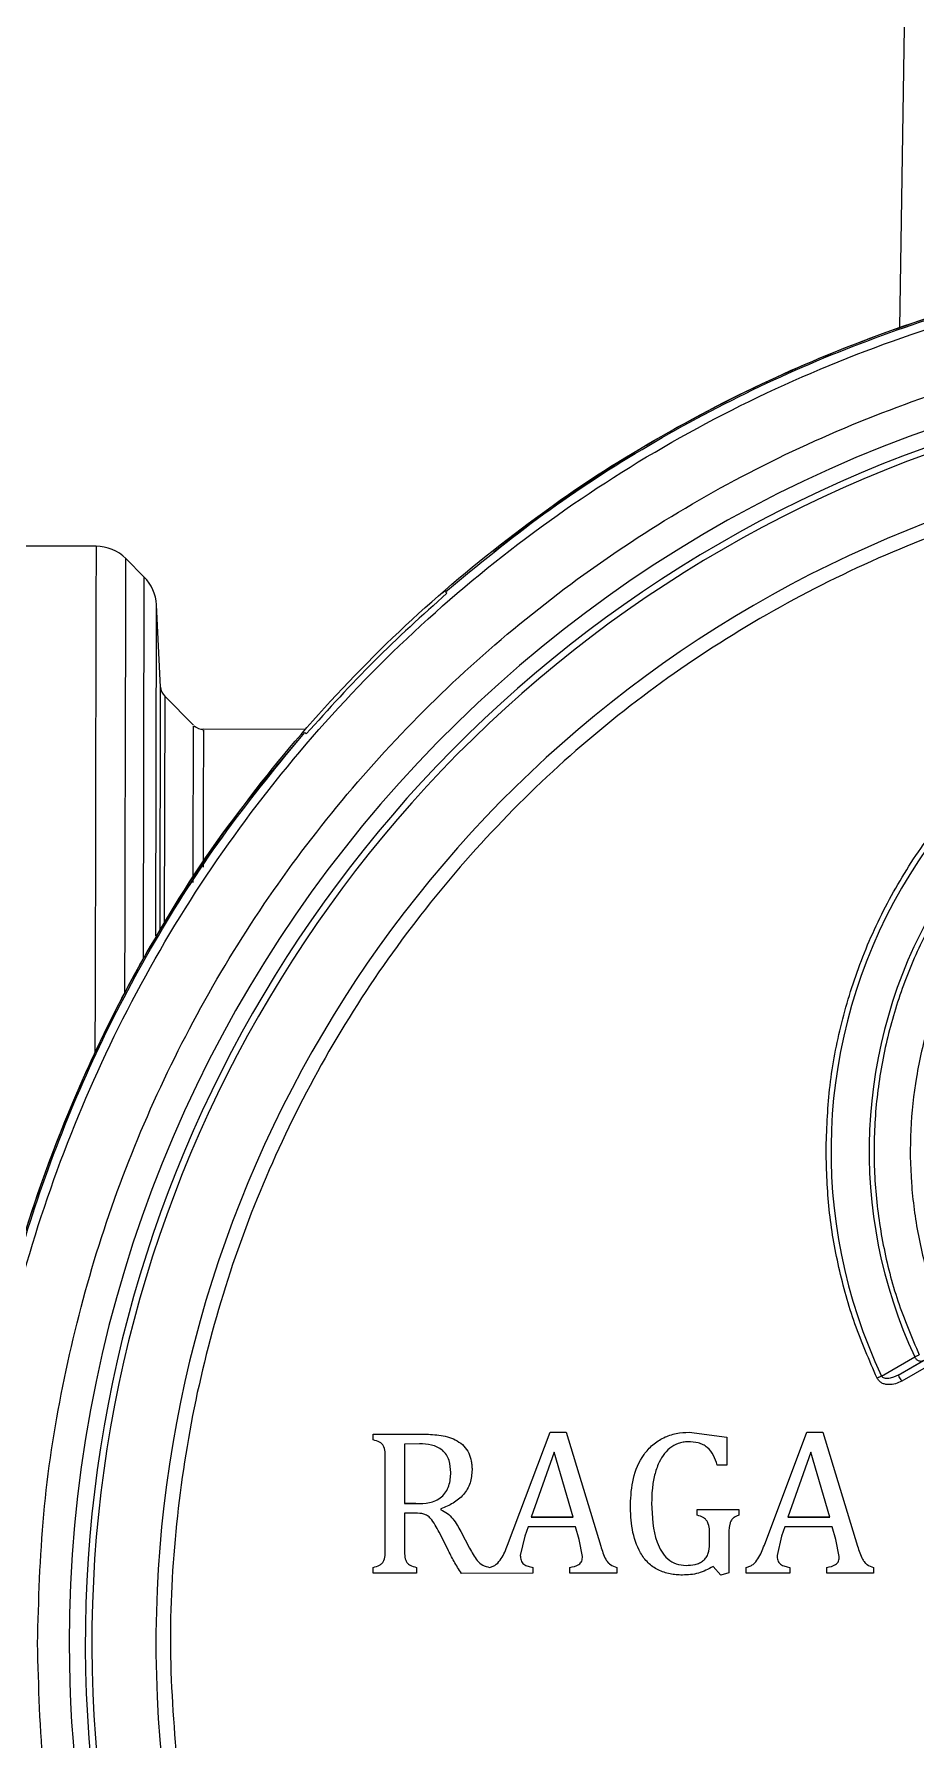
# Model space of a CAD drawing. Header units: millimetres. Extents: x 2180 to 4616, y 795 to 2518.
# Drawn here: x 2677.8 to 2740.4, y 2203.9 to 2325.1 of the extents above; entities that cross this region are included whole.
import ezdxf

# ---------------------------------------------------------------- set-up
doc = ezdxf.new("R2010")
doc.units = ezdxf.units.MM

msp = doc.modelspace()

# ---------------------------------------------------------------- linework, layer by layer
at = {"color": 7, "linetype": 'Continuous', "lineweight": 25}
for p, q in [((2739.588, 2325.576), (2739.263, 2304.208)), ((2682.167, 2288.699), (2676.696, 2288.711)), ((2685.59, 2286.506), (2684.286, 2287.816)), ((2685.532, 2259.367), (2685.59, 2286.506)), ((2706.729, 2285.354), (2707.033, 2285.595)), ((2706.989, 2285.461), (2707.1, 2285.349)), ((2686.41, 2260.999), (2686.461, 2284.54)), ((2686.755, 2278.685), (2686.461, 2284.54)), ((2686.718, 2261.448), (2686.755, 2278.685)), ((2687.045, 2278.03), (2687.011, 2261.897)), ((2689.096, 2275.97), (2687.045, 2278.03)), ((2697.001, 2275.667), (2689.793, 2275.683)), ((2697.105, 2275.354), (2696.994, 2275.466)), ((2739.17, 2229.791), (2744.223, 2232.709)), ((2744.646, 2232.376), (2739.42, 2229.358)), ((2737.986, 2229.718), (2740.338, 2231.079)), ((2739.17, 2229.791), (2740.908, 2230.795)), ((2739.17, 2229.791), (2738.839, 2229.635)), ((2701.863, 2225.178), (2701.863, 2225.589)), ((2701.863, 2225.589), (2705.476, 2225.589)), ((2701.863, 2225.589), (2705.476, 2225.589)), ((2701.863, 2225.589), (2701.863, 2225.589)), ((2705.139, 2224.903), (2704.082, 2224.875)), ((2704.082, 2224.875), (2704.082, 2220.65)), ((2705.476, 2225.589), (2705.476, 2225.589)), ((2711.407, 2217.696), (2714.426, 2225.726)), ((2711.407, 2217.696), (2714.426, 2225.726)), ((2714.426, 2225.726), (2715.571, 2225.726)), ((2714.426, 2225.726), (2714.426, 2225.726)), ((2714.426, 2225.726), (2715.571, 2225.726)), ((2715.571, 2225.726), (2718.032, 2217.638)), ((2715.571, 2225.726), (2715.571, 2225.726)), ((2715.571, 2225.726), (2718.032, 2217.638)), ((2724.319, 2225.726), (2726.995, 2225.385)), ((2724.319, 2225.726), (2724.319, 2225.726)), ((2726.995, 2225.385), (2726.995, 2223.394)), ((2726.995, 2225.385), (2726.995, 2225.385)), ((2729.655, 2217.696), (2732.674, 2225.726)), ((2729.655, 2217.696), (2732.674, 2225.726)), ((2732.674, 2225.726), (2733.818, 2225.726)), ((2732.674, 2225.726), (2732.674, 2225.726)), ((2732.674, 2225.726), (2733.818, 2225.726)), ((2733.818, 2225.726), (2736.279, 2217.638)), ((2733.818, 2225.726), (2733.818, 2225.726)), ((2733.818, 2225.726), (2736.279, 2217.638)), ((2702.71, 2217.559), (2702.71, 2223.741)), ((2714.709, 2224.307), (2713.077, 2219.689)), ((2716.068, 2219.689), (2714.709, 2224.307)), ((2732.957, 2224.307), (2731.325, 2219.689)), ((2734.316, 2219.689), (2732.957, 2224.307)), ((2708.884, 2223.059), (2708.884, 2223.059)), ((2726.995, 2223.394), (2726.309, 2223.394)), ((2704.082, 2220.65), (2704.899, 2220.65)), ((2704.082, 2220.65), (2704.082, 2220.65)), ((2704.899, 2220.65), (2704.082, 2220.65)), ((2704.873, 2219.964), (2704.082, 2219.964)), ((2704.082, 2219.964), (2704.082, 2217.563)), ((2704.899, 2220.65), (2704.899, 2220.65)), ((2706.674, 2220.283), (2706.674, 2220.219)), ((2720.135, 2220.581), (2720.135, 2220.581)), ((2721.644, 2220.682), (2721.644, 2220.682)), ((2724.879, 2219.827), (2724.879, 2220.238)), ((2724.879, 2220.238), (2727.842, 2220.238)), ((2724.879, 2220.238), (2727.842, 2220.238)), ((2724.879, 2220.238), (2724.879, 2220.238)), ((2727.842, 2220.238), (2727.842, 2219.827)), ((2727.842, 2220.238), (2727.842, 2220.238)), ((2707.152, 2217.417), (2706.541, 2218.615)), ((2708.082, 2218.663), (2708.713, 2217.481)), ((2708.082, 2218.663), (2708.082, 2218.663)), ((2708.082, 2218.663), (2708.713, 2217.481)), ((2712.869, 2219.003), (2712.627, 2218.326)), ((2716.237, 2219.003), (2712.869, 2219.003)), ((2713.077, 2219.689), (2716.068, 2219.689)), ((2716.068, 2219.689), (2713.077, 2219.689)), ((2716.49, 2218.103), (2716.237, 2219.003)), ((2731.117, 2219.003), (2730.875, 2218.326)), ((2734.485, 2219.003), (2731.117, 2219.003)), ((2731.325, 2219.689), (2734.316, 2219.689)), ((2734.316, 2219.689), (2731.325, 2219.689)), ((2734.738, 2218.103), (2734.485, 2219.003)), ((2702.71, 2217.559), (2702.71, 2217.559)), ((2708.713, 2217.481), (2708.713, 2217.481)), ((2711.407, 2217.696), (2711.407, 2217.696)), ((2712.627, 2218.326), (2712.312, 2216.969)), ((2716.73, 2216.896), (2716.49, 2218.103)), ((2718.032, 2217.638), (2718.032, 2217.638)), ((2725.76, 2217.764), (2725.76, 2218.193)), ((2727.132, 2218.245), (2727.132, 2215.726)), ((2729.655, 2217.696), (2729.655, 2217.696)), ((2730.875, 2218.326), (2730.56, 2216.969)), ((2734.978, 2216.896), (2734.738, 2218.103)), ((2736.279, 2217.638), (2736.279, 2217.638)), ((2726.551, 2215.573), (2726.006, 2216.187)), ((2701.863, 2215.711), (2701.863, 2216.122)), ((2701.863, 2216.122), (2701.863, 2216.122)), ((2704.929, 2215.711), (2701.863, 2215.711)), ((2704.929, 2216.122), (2704.929, 2215.711)), ((2713.208, 2215.711), (2708.126, 2215.694)), ((2710.129, 2216.121), (2710.129, 2216.121)), ((2713.208, 2216.122), (2713.208, 2215.711)), ((2715.841, 2215.711), (2715.841, 2216.122)), ((2719.174, 2215.711), (2715.841, 2215.711)), ((2719.174, 2216.122), (2719.174, 2215.711)), ((2719.174, 2216.122), (2719.174, 2216.122)), ((2727.132, 2215.726), (2726.551, 2215.573)), ((2728.367, 2215.711), (2728.367, 2216.122)), ((2728.367, 2216.122), (2728.367, 2216.122)), ((2731.456, 2215.711), (2728.367, 2215.711)), ((2731.456, 2216.122), (2731.456, 2215.711)), ((2734.088, 2215.711), (2734.088, 2216.122)), ((2737.422, 2215.711), (2734.088, 2215.711)), ((2737.422, 2216.122), (2737.422, 2215.711)), ((2737.422, 2216.122), (2737.422, 2216.122))]:
    msp.add_line(p, q, dxfattribs=at)
at = {"color": 7, "linetype": 'Continuous', "lineweight": 25, "flags": 128}
for points in [[(2682.167, 2288.699), (2682.166, 2288.545), (2682.165, 2288.042), (2682.164, 2287.192), (2682.161, 2285.998), (2682.158, 2284.466), (2682.154, 2282.602), (2682.149, 2280.415), (2682.144, 2277.915), (2682.138, 2275.113), (2682.131, 2272.021), (2682.124, 2268.654), (2682.116, 2265.027), (2682.108, 2261.155), (2682.099, 2257.057), (2682.09, 2252.75), (2682.09, 2252.734)], [(2684.22, 2256.89), (2684.222, 2257.779), (2684.231, 2261.828), (2684.239, 2265.64), (2684.246, 2269.196), (2684.253, 2272.482), (2684.26, 2275.48), (2684.266, 2278.178), (2684.271, 2280.563), (2684.275, 2282.624), (2684.279, 2284.351), (2684.282, 2285.736), (2684.284, 2286.773), (2684.285, 2287.457), (2684.286, 2287.785), (2684.286, 2287.816)], [(2740.338, 2231.079), (2740.371, 2231.094), (2740.406, 2231.111), (2740.445, 2231.128), (2740.485, 2231.147), (2740.527, 2231.167), (2740.57, 2231.187), (2740.614, 2231.207), (2740.658, 2231.228)], [(2737.986, 2229.718), (2737.953, 2229.703), (2737.917, 2229.686), (2737.879, 2229.668), (2737.839, 2229.649), (2737.798, 2229.629), (2737.755, 2229.609), (2737.711, 2229.588), (2737.666, 2229.567)], [(2739.42, 2229.358), (2739.371, 2229.443), (2739.324, 2229.524), (2739.281, 2229.599), (2739.243, 2229.665), (2739.212, 2229.718), (2739.189, 2229.758), (2739.175, 2229.783), (2739.17, 2229.791)]]:
    msp.add_lwpolyline(points, dxfattribs=at)
at = {"color": 7, "linetype": 'Continuous', "lineweight": 25}
for centre, radius, start, end in [((2771.743, 2210.711), 91.48, 295.79271, 180), ((2771.743, 2210.711), 90.341, 353.64897, 186.35103), ((2771.743, 2210.711), 89.875, 353.64897, 186.35103), ((2771.743, 2210.711), 85.319, 353.33017, 186.66983), ((2682.16, 2285.699), 3, 44.87751, 89.87751), ((2683.465, 2284.389), 3, 2.87751, 44.87751), ((2771.743, 2245.711), 37.354, 94.65071, 205.34929), ((2771.743, 2245.711), 34.646, 95.01875, 204.98125), ((2687.754, 2278.736), 1, 182.87751, 224.87751), ((2689.798, 2276.683), 1, 229.28003, 268.60871), ((2771.743, 2210.711), 91.48, 180, 290.22656)]:
    msp.add_arc(centre, radius, start, end, dxfattribs=at)
for points in [[(2674.069, 2221.501), (2674.593, 2225.153), (2675.641, 2232.456), (2678.761, 2243.099), (2682.969, 2253.342), (2688.324, 2263.043), (2694.729, 2272.082), (2702.11, 2280.344), (2710.372, 2287.725), (2719.412, 2294.13), (2729.112, 2299.485), (2739.355, 2303.693), (2749.998, 2306.813), (2757.302, 2307.861), (2760.953, 2308.385)], [(2674.272, 2228.044), (2674.958, 2231.338), (2676.331, 2237.926), (2679.652, 2247.479), (2683.856, 2256.662), (2688.991, 2265.365), (2694.981, 2273.502), (2701.768, 2280.986), (2709.282, 2287.742), (2717.444, 2293.696), (2726.169, 2298.795), (2735.37, 2302.959), (2744.936, 2306.239), (2751.531, 2307.584), (2754.828, 2308.256)], [(2706.989, 2285.461), (2709.285, 2287.348), (2713.878, 2291.122), (2721.379, 2295.967), (2729.25, 2300.168), (2737.479, 2303.615), (2745.973, 2306.368), (2751.801, 2307.543), (2754.715, 2308.131)], [(2678.002, 2210.712), (2678.089, 2213.779), (2678.263, 2219.914), (2679.667, 2229.029), (2681.892, 2237.967), (2685, 2246.642), (2688.938, 2254.972), (2693.675, 2262.875), (2699.164, 2270.275), (2705.352, 2277.103), (2712.179, 2283.29), (2719.58, 2288.779), (2727.483, 2293.516), (2735.812, 2297.455), (2744.488, 2300.563), (2753.426, 2302.788), (2762.54, 2304.191), (2768.675, 2304.365), (2771.743, 2304.452)], [(2771.743, 2294.997), (2768.78, 2294.907), (2762.855, 2294.726), (2754.066, 2293.271), (2745.473, 2290.966), (2737.172, 2287.752), (2729.255, 2283.686), (2721.81, 2278.808), (2714.919, 2273.174), (2708.66, 2266.846), (2703.102, 2259.895), (2698.307, 2252.397), (2694.327, 2244.436), (2691.208, 2236.1), (2688.979, 2227.482), (2687.688, 2218.679), (2687.263, 2209.78), (2687.772, 2203.874), (2688.027, 2200.921)], [(2707.1, 2285.349), (2705.345, 2283.773), (2701.834, 2280.62), (2698.681, 2277.11), (2697.105, 2275.354)], [(2768.743, 2279.872), (2767.381, 2279.705), (2764.658, 2279.37), (2760.686, 2278.253), (2756.87, 2276.703), (2753.268, 2274.699), (2749.932, 2272.281), (2746.91, 2269.48), (2744.244, 2266.337), (2741.973, 2262.898), (2740.13, 2259.212), (2738.742, 2255.333), (2737.827, 2251.314), (2737.401, 2247.216), (2737.466, 2243.095), (2738.032, 2239.015), (2739.05, 2235.017), (2740.122, 2232.491), (2740.658, 2231.228)], [(2768.743, 2277.286), (2767.494, 2277.124), (2764.996, 2276.799), (2761.356, 2275.753), (2757.86, 2274.313), (2754.561, 2272.46), (2751.505, 2270.23), (2748.736, 2267.653), (2746.293, 2264.765), (2744.21, 2261.607), (2742.517, 2258.224), (2741.237, 2254.664), (2740.39, 2250.977), (2739.986, 2247.216), (2740.031, 2243.433), (2740.532, 2239.685), (2741.446, 2236.009), (2742.414, 2233.684), (2742.898, 2232.521)], [(2674.323, 2227.74), (2674.911, 2230.653), (2676.087, 2236.481), (2678.839, 2244.975), (2682.287, 2253.204), (2686.487, 2261.075), (2691.332, 2268.576), (2695.106, 2273.169), (2696.994, 2275.466)], [(2771.743, 2116.971), (2768.675, 2117.058), (2762.54, 2117.232), (2753.426, 2118.635), (2744.488, 2120.86), (2735.812, 2123.968), (2727.483, 2127.907), (2719.58, 2132.644), (2712.179, 2138.133), (2705.352, 2144.32), (2699.164, 2151.148), (2693.675, 2158.548), (2688.938, 2166.452), (2685, 2174.781), (2681.892, 2183.456), (2679.667, 2192.394), (2678.263, 2201.509), (2678.089, 2207.644), (2678.002, 2210.712)]]:
    msp.add_open_spline(points, degree=3, dxfattribs=at)
for points, knots in [([(2710.435, 2288.286), (2711.704, 2289.32), (2715.444, 2292.368), (2722.17, 2296.543), (2730.343, 2300.802), (2738.572, 2304.113), (2746.708, 2306.648), (2752.159, 2307.728), (2754.828, 2308.256)], [0, 0, 0, 0, 0.0997459, 0.2940675, 0.4812543, 0.6613057, 0.8342211, 1, 1, 1, 1]), ([(2734.036, 2245.711), (2734.085, 2247.175), (2734.185, 2250.144), (2735.008, 2254.595), (2736.366, 2259.048), (2738.325, 2263.399), (2740.867, 2267.54), (2743.942, 2271.341), (2747.482, 2274.714), (2751.403, 2277.584), (2755.581, 2279.889), (2759.909, 2281.604), (2764.278, 2282.785), (2767.23, 2283.126), (2768.686, 2283.294)], [0, 0, 0, 0, 0.0782156, 0.1586051, 0.2410351, 0.3265101, 0.4128917, 0.5, 0.5870918, 0.6734733, 0.7589648, 0.8413784, 0.9217762, 1, 1, 1, 1]), ([(2689.065, 2264.796), (2689.066, 2264.877), (2689.07, 2266.77), (2689.076, 2269.556), (2689.083, 2272.994), (2689.087, 2275.077), (2689.089, 2276.039), (2689.089, 2275.884), (2689.089, 2275.847)], [0, 0, 0, 0, 0.010308, 0.2398667, 0.4694254, 0.698984, 0.9285427, 1, 1, 1, 1]), ([(2689.796, 2275.553), (2689.796, 2275.59), (2689.796, 2275.744), (2689.794, 2274.798), (2689.789, 2272.673), (2689.783, 2269.706), (2689.777, 2267.031), (2689.775, 2265.882)], [0, 0, 0, 0, 0.0766168, 0.3227174, 0.5688181, 0.8149187, 1, 1, 1, 1]), ([(2674.272, 2228.044), (2674.878, 2231), (2676.078, 2236.849), (2678.845, 2245.273), (2682.206, 2253.258), (2686.616, 2261.516), (2691.3, 2268.812), (2695.102, 2273.221), (2696.516, 2274.861)], [0, 0, 0, 0, 0.17246494, 0.34116579, 0.50610238, 0.66727454, 0.87626793, 1, 1, 1, 1]), ([(2737.666, 2229.567), (2737.111, 2230.842), (2735.999, 2233.393), (2734.891, 2237.423), (2734.167, 2241.539), (2734.079, 2244.32), (2734.036, 2245.711)], [0, 0, 0, 0, 0.2499835, 0.4999998, 0.7499835, 1, 1, 1, 1]), ([(2740.908, 2230.795), (2740.865, 2230.778), (2740.796, 2230.752), (2740.689, 2230.769), (2740.603, 2230.801), (2740.523, 2230.852), (2740.425, 2230.938), (2740.372, 2231.023), (2740.338, 2231.079)], [0, 0, 0, 0, 0.238585, 0.3787456, 0.4999975, 0.6362115, 0.761415, 1, 1, 1, 1]), ([(2739.42, 2229.358), (2739.272, 2229.286), (2738.977, 2229.142), (2738.56, 2229.09), (2738.233, 2229.129), (2738, 2229.215), (2737.793, 2229.355), (2737.708, 2229.497), (2737.666, 2229.567)], [0, 0, 0, 0, 0.2498125, 0.4991926, 0.6288786, 0.7494851, 0.8773244, 1, 1, 1, 1]), ([(2738.839, 2229.635), (2738.727, 2229.599), (2738.562, 2229.547), (2738.338, 2229.535), (2738.189, 2229.554), (2738.08, 2229.602), (2738.015, 2229.662), (2737.996, 2229.7), (2737.986, 2229.718)], [0, 0, 0, 0, 0.38478013, 0.56435916, 0.7273499, 0.86895442, 0.93437056, 1, 1, 1, 1]), ([(2702.71, 2223.741), (2702.724, 2224.064), (2702.741, 2224.468), (2702.513, 2224.896), (2702.246, 2225.077), (2702.017, 2225.137), (2701.863, 2225.178)], [0, 0, 0, 0, 0.4996211, 0.6251499, 0.7494732, 1, 1, 1, 1]), ([(2707.375, 2222.862), (2707.358, 2223.154), (2707.332, 2223.592), (2707.081, 2224.123), (2706.794, 2224.456), (2706.421, 2224.689), (2705.867, 2224.877), (2705.43, 2224.893), (2705.139, 2224.903)], [0, 0, 0, 0, 0.24958677, 0.37462583, 0.49959061, 0.62471117, 0.7498825, 1, 1, 1, 1]), ([(2705.476, 2225.589), (2705.879, 2225.575), (2706.686, 2225.548), (2707.676, 2225.252), (2708.328, 2224.761), (2708.677, 2224.252), (2708.823, 2223.763), (2708.878, 2223.363), (2708.882, 2223.161), (2708.884, 2223.059)], [0, 0, 0, 0, 0.2503213, 0.4998014, 0.6247836, 0.7496745, 0.8746984, 0.9373467, 1, 1, 1, 1]), ([(2720.135, 2220.581), (2720.169, 2221.204), (2720.239, 2222.449), (2720.869, 2223.919), (2721.701, 2224.855), (2722.491, 2225.37), (2723.384, 2225.679), (2724.007, 2225.711), (2724.319, 2225.726)], [0, 0, 0, 0, 0.25015941, 0.49958066, 0.62466902, 0.74973011, 0.87480959, 1, 1, 1, 1]), ([(2720.135, 2220.581), (2720.169, 2221.204), (2720.239, 2222.449), (2720.869, 2223.919), (2721.701, 2224.855), (2722.491, 2225.37), (2723.384, 2225.679), (2724.007, 2225.711), (2724.319, 2225.726)], [0, 0, 0, 0, 0.25015941, 0.49958066, 0.62466902, 0.74973011, 0.87480959, 1, 1, 1, 1]), ([(2724.231, 2225.04), (2724.114, 2225.035), (2723.879, 2225.024), (2723.421, 2224.907), (2722.902, 2224.61), (2722.429, 2224.077), (2722.063, 2223.383), (2721.807, 2222.555), (2721.664, 2221.623), (2721.651, 2220.995), (2721.644, 2220.682)], [0, 0, 0, 0, 0.0625578, 0.1250968, 0.2497271, 0.3745435, 0.4995432, 0.6653113, 0.8335626, 1, 1, 1, 1]), ([(2726.309, 2223.394), (2726.229, 2223.623), (2726.07, 2224.079), (2725.71, 2224.582), (2725.304, 2224.853), (2724.843, 2225.015), (2724.475, 2225.03), (2724.231, 2225.04)], [0, 0, 0, 0, 0.2503493, 0.4996618, 0.6209721, 0.7499106, 1, 1, 1, 1]), ([(2704.899, 2220.65), (2705.22, 2220.653), (2705.702, 2220.658), (2706.315, 2220.855), (2706.726, 2221.111), (2707.042, 2221.478), (2707.326, 2222.058), (2707.356, 2222.541), (2707.375, 2222.862)], [0, 0, 0, 0, 0.2503, 0.3753367, 0.5003813, 0.6253296, 0.7504389, 1, 1, 1, 1]), ([(2708.884, 2223.059), (2708.86, 2222.74), (2708.811, 2222.101), (2708.311, 2221.255), (2707.56, 2220.643), (2706.97, 2220.403), (2706.674, 2220.283)], [0, 0, 0, 0, 0.2499069, 0.4994484, 0.7494591, 1, 1, 1, 1]), ([(2706.541, 2218.615), (2706.365, 2218.963), (2706.144, 2219.398), (2705.724, 2219.807), (2705.361, 2219.963), (2705.068, 2219.963), (2704.873, 2219.964)], [0, 0, 0, 0, 0.5001583, 0.6250646, 0.7501102, 1, 1, 1, 1]), ([(2706.674, 2220.219), (2706.835, 2220.138), (2707.156, 2219.976), (2707.527, 2219.579), (2707.827, 2219.135), (2707.997, 2218.82), (2708.082, 2218.663)], [0, 0, 0, 0, 0.2497421, 0.4995193, 0.7496968, 1, 1, 1, 1]), ([(2723.833, 2215.573), (2723.685, 2215.577), (2723.39, 2215.583), (2722.805, 2215.67), (2722.096, 2215.899), (2721.363, 2216.42), (2720.648, 2217.372), (2720.198, 2218.813), (2720.156, 2219.991), (2720.135, 2220.581)], [0, 0, 0, 0, 0.06265322, 0.12530292, 0.25030366, 0.37521459, 0.50021885, 0.74968949, 1, 1, 1, 1]), ([(2721.644, 2220.682), (2721.681, 2219.73), (2721.726, 2218.54), (2722.315, 2217.25), (2722.76, 2216.695), (2723.382, 2216.317), (2723.854, 2216.279), (2724.09, 2216.259)], [0, 0, 0, 0, 0.4997947, 0.6251408, 0.7502026, 0.8750194, 1, 1, 1, 1]), ([(2725.76, 2218.193), (2725.768, 2218.545), (2725.778, 2218.986), (2725.562, 2219.466), (2725.301, 2219.707), (2725.048, 2219.779), (2724.879, 2219.827)], [0, 0, 0, 0, 0.500125, 0.6246688, 0.7500352, 1, 1, 1, 1]), ([(2727.842, 2219.827), (2727.804, 2219.814), (2727.729, 2219.788), (2727.585, 2219.721), (2727.417, 2219.613), (2727.271, 2219.419), (2727.121, 2218.964), (2727.127, 2218.564), (2727.132, 2218.245)], [0, 0, 0, 0, 0.0626257, 0.1252285, 0.2500926, 0.3748737, 0.5000878, 1, 1, 1, 1]), ([(2701.863, 2216.122), (2702.017, 2216.162), (2702.247, 2216.222), (2702.517, 2216.401), (2702.744, 2216.831), (2702.725, 2217.235), (2702.71, 2217.559)], [0, 0, 0, 0, 0.2505117, 0.3752446, 0.5001647, 1, 1, 1, 1]), ([(2701.863, 2216.122), (2702.017, 2216.162), (2702.247, 2216.222), (2702.517, 2216.401), (2702.744, 2216.831), (2702.725, 2217.235), (2702.71, 2217.559)], [0, 0, 0, 0, 0.2505117, 0.3752446, 0.5001647, 1, 1, 1, 1]), ([(2704.082, 2217.563), (2704.076, 2217.241), (2704.069, 2216.879), (2704.216, 2216.51), (2704.311, 2216.381), (2704.543, 2216.221), (2704.775, 2216.162), (2704.929, 2216.122)], [0, 0, 0, 0, 0.49924852, 0.56209257, 0.62459054, 0.74961398, 1, 1, 1, 1]), ([(2708.126, 2215.694), (2707.948, 2215.973), (2707.594, 2216.53), (2707.299, 2217.121), (2707.152, 2217.417)], [0, 0, 0, 0, 0.4999014, 1, 1, 1, 1]), ([(2708.713, 2217.481), (2708.873, 2217.18), (2709.114, 2216.727), (2709.618, 2216.229), (2709.959, 2216.157), (2710.129, 2216.121)], [0, 0, 0, 0, 0.5005372, 0.7503463, 1, 1, 1, 1]), ([(2708.713, 2217.481), (2708.873, 2217.18), (2709.114, 2216.727), (2709.618, 2216.229), (2709.959, 2216.157), (2710.129, 2216.121)], [0, 0, 0, 0, 0.5005372, 0.7503463, 1, 1, 1, 1]), ([(2710.129, 2216.121), (2710.215, 2216.142), (2710.387, 2216.185), (2710.688, 2216.381), (2711.08, 2216.872), (2711.277, 2217.366), (2711.407, 2217.696)], [0, 0, 0, 0, 0.125077, 0.2502224, 0.4998872, 1, 1, 1, 1]), ([(2710.129, 2216.121), (2710.215, 2216.142), (2710.387, 2216.185), (2710.688, 2216.381), (2711.08, 2216.872), (2711.277, 2217.366), (2711.407, 2217.696)], [0, 0, 0, 0, 0.125077, 0.2502224, 0.4998872, 1, 1, 1, 1]), ([(2718.032, 2217.638), (2718.127, 2217.313), (2718.246, 2216.904), (2718.523, 2216.481), (2718.766, 2216.242), (2719.01, 2216.17), (2719.174, 2216.122)], [0, 0, 0, 0, 0.5004596, 0.6283614, 0.7507034, 1, 1, 1, 1]), ([(2718.032, 2217.638), (2718.127, 2217.313), (2718.248, 2216.9), (2718.525, 2216.477), (2718.771, 2216.241), (2719.011, 2216.17), (2719.174, 2216.122)], [0, 0, 0, 0, 0.5004401, 0.6353693, 0.7507131, 1, 1, 1, 1]), ([(2724.09, 2216.259), (2724.306, 2216.268), (2724.636, 2216.282), (2725.047, 2216.42), (2725.323, 2216.587), (2725.539, 2216.825), (2725.727, 2217.22), (2725.747, 2217.548), (2725.76, 2217.764)], [0, 0, 0, 0, 0.2501826, 0.3813476, 0.5003835, 0.6219047, 0.7503749, 1, 1, 1, 1]), ([(2728.367, 2216.122), (2728.454, 2216.142), (2728.628, 2216.181), (2728.931, 2216.377), (2729.327, 2216.868), (2729.524, 2217.364), (2729.655, 2217.696)], [0, 0, 0, 0, 0.1250401, 0.2502359, 0.4998742, 1, 1, 1, 1]), ([(2728.367, 2216.122), (2728.454, 2216.142), (2728.628, 2216.181), (2728.931, 2216.377), (2729.327, 2216.868), (2729.524, 2217.364), (2729.655, 2217.696)], [0, 0, 0, 0, 0.1250401, 0.2502359, 0.4998742, 1, 1, 1, 1]), ([(2736.279, 2217.638), (2736.375, 2217.313), (2736.494, 2216.904), (2736.77, 2216.481), (2737.014, 2216.242), (2737.258, 2216.17), (2737.422, 2216.122)], [0, 0, 0, 0, 0.5004596, 0.6283614, 0.7507034, 1, 1, 1, 1]), ([(2736.279, 2217.638), (2736.375, 2217.313), (2736.495, 2216.9), (2736.773, 2216.477), (2737.019, 2216.241), (2737.258, 2216.17), (2737.422, 2216.122)], [0, 0, 0, 0, 0.5004401, 0.6353693, 0.7507131, 1, 1, 1, 1]), ([(2712.312, 2216.969), (2712.319, 2216.853), (2712.329, 2216.677), (2712.435, 2216.467), (2712.598, 2216.3), (2712.867, 2216.18), (2713.094, 2216.142), (2713.208, 2216.122)], [0, 0, 0, 0, 0.2495954, 0.3779288, 0.4998398, 0.7495428, 1, 1, 1, 1]), ([(2715.841, 2216.122), (2716.064, 2216.161), (2716.343, 2216.209), (2716.599, 2216.425), (2716.715, 2216.618), (2716.724, 2216.785), (2716.73, 2216.896)], [0, 0, 0, 0, 0.4994773, 0.6261796, 0.7503153, 1, 1, 1, 1]), ([(2726.006, 2216.187), (2725.669, 2215.998), (2724.993, 2215.621), (2724.22, 2215.589), (2723.833, 2215.573)], [0, 0, 0, 0, 0.4996166, 1, 1, 1, 1]), ([(2730.56, 2216.969), (2730.567, 2216.853), (2730.577, 2216.677), (2730.683, 2216.467), (2730.845, 2216.3), (2731.115, 2216.18), (2731.342, 2216.142), (2731.456, 2216.122)], [0, 0, 0, 0, 0.2495954, 0.3779288, 0.4998398, 0.7495428, 1, 1, 1, 1]), ([(2734.088, 2216.122), (2734.311, 2216.161), (2734.591, 2216.209), (2734.847, 2216.425), (2734.963, 2216.618), (2734.972, 2216.785), (2734.978, 2216.896)], [0, 0, 0, 0, 0.4994773, 0.6261796, 0.7503153, 1, 1, 1, 1])]:
    msp.add_open_spline(points, degree=3, knots=knots, dxfattribs=at)

doc.saveas('drawing.dxf')
